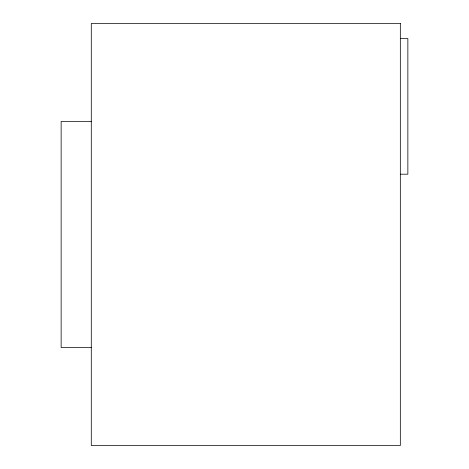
<?xml version="1.0" encoding="UTF-8"?>
<svg xmlns="http://www.w3.org/2000/svg" width="469" height="469" viewBox="0 0 469 469"><rect width="100%" height="100%" fill="white"/><g stroke="black" fill="none" stroke-linecap="round" stroke-linejoin="round"><path stroke-width="0.7" d="M400.327 38.522L407.86 38.522L407.86 174.198L400.327 174.198M91.285 121.436L61.14 121.436L61.14 347.564L91.285 347.564M400.327 23.45L91.285 23.45L91.285 445.55L400.327 445.55L400.327 23.45"/></g></svg>
